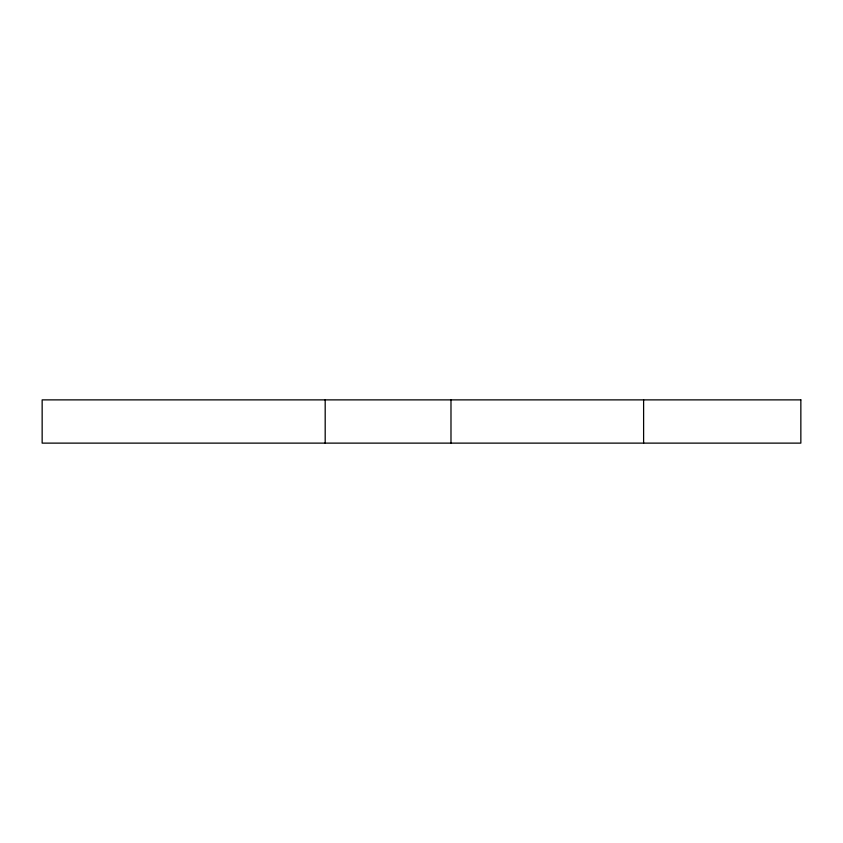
<?xml version="1.0" encoding="UTF-8"?>
<svg xmlns="http://www.w3.org/2000/svg" width="843" height="843" viewBox="0 0 843 843"><rect width="100%" height="100%" fill="white"/><g stroke="black" fill="none" stroke-linecap="round" stroke-linejoin="round"><path stroke-width="1.26" d="M643.609 399.877L643.609 443.123M450.984 399.877L450.984 443.123M325.187 399.877L325.187 443.123M800.85 399.877L42.15 399.877L42.15 443.123L800.85 443.123L800.85 399.877"/></g></svg>
